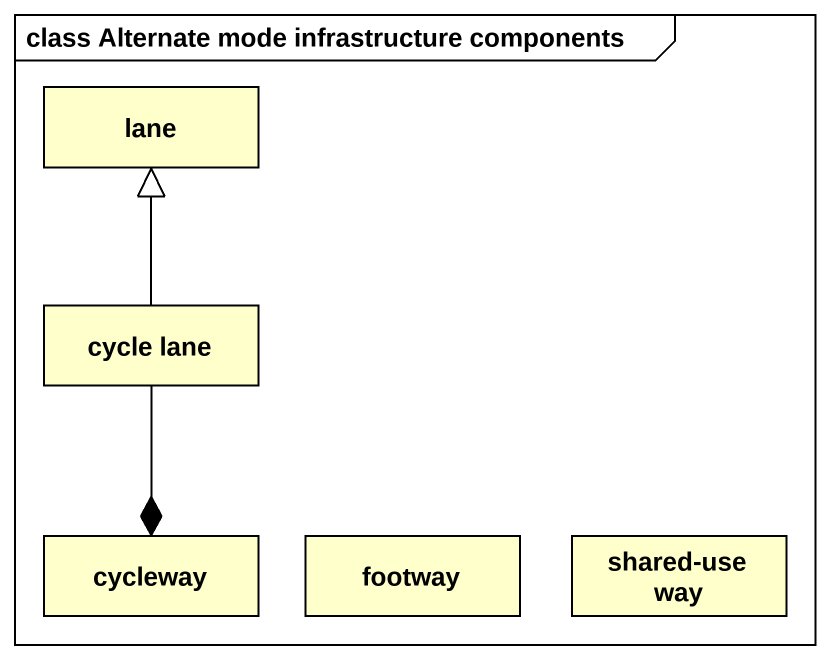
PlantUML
@startuml
mainframe class Alternate mode infrastructure components
hide circle
hide empty members
class lane
class "cycle lane" as cycle_lane
class cycleway
class footway
class "shared-use way" as shared_use_way
cycle_lane -up-|> lane
cycle_lane --* cycleway
@enduml
